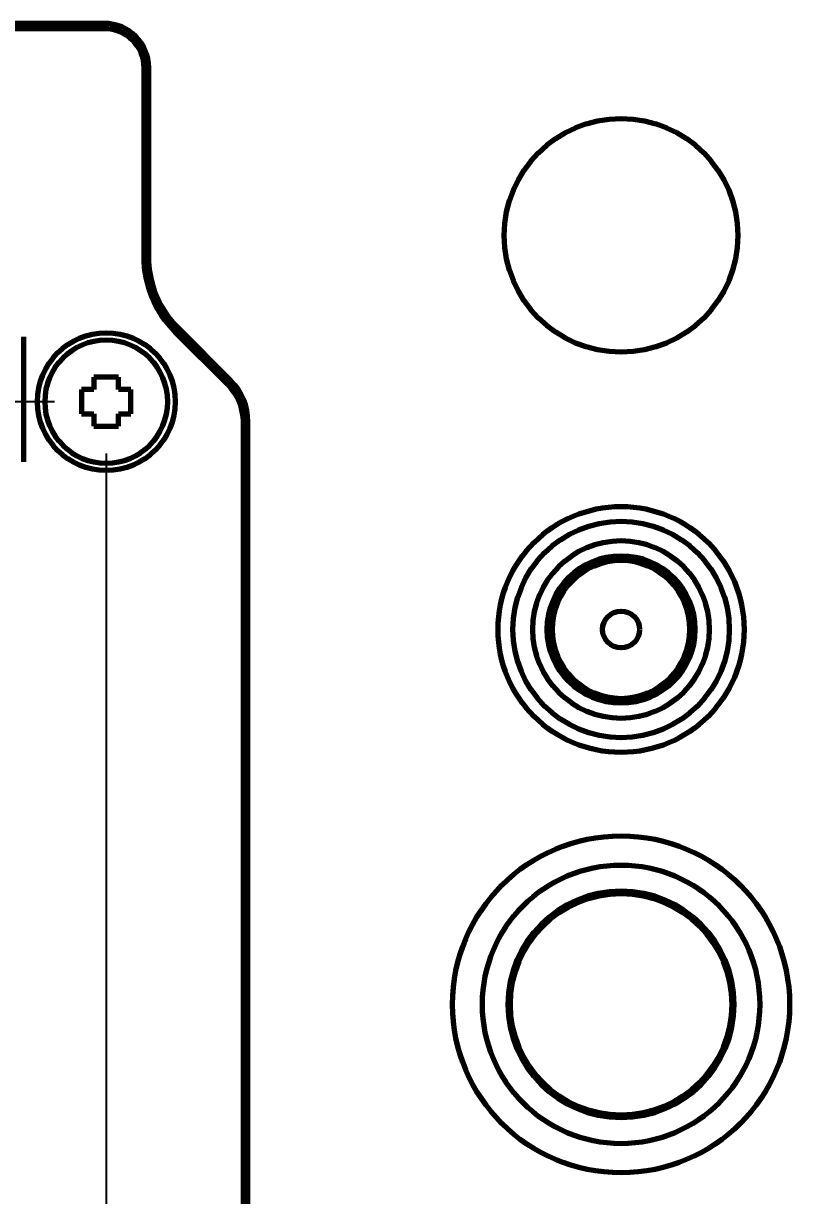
# Model space of a CAD drawing. Header units: millimetres. Extents: x 0 to 1189, y 0 to 841.
# Drawn here: x 686.82 to 717.96, y 578.61 to 626.26 of the extents above; entities that cross this region are included whole.
import ezdxf

# ---------------------------------------------------------------- set-up
doc = ezdxf.new("R2010")
doc.units = ezdxf.units.MM
doc.header["$LTSCALE"] = 0.75
doc.layers.add('FD_Dimensions', color=7, linetype='Continuous', lineweight=35)
doc.layers.add('Visible', color=7, linetype='Continuous', lineweight=70)
doc.styles.get("Standard").update_dxf_attribs({"font": 'arial.ttf'})
doc.dimstyles.new('Dim-ISO-25', dxfattribs={"dimtxt": 3.5, "dimasz": 3.5, "dimexe": 2.1, "dimexo": 2.1, "dimgap": 1.4, "dimtad": 1, "dimzin": 12, "dimdsep": 46, "dimtxsty": 'Standard', "dimcen": 0, "dimazin": 3, "dimtp": 0.1, "dimtm": 0.1, "dimtfac": 0.714286, "dimtmove": 0, "dimatfit": 3, "dimfxl": 1, "dimtzin": 12, "dimarcsym": 0})

# ---------------------------------------------------------------- blocks, each defined once
blk = doc.blocks.new('*D27')
at = {"layer": 'Defpoints', "color": 0, "transparency": 16777216}
for p in [(527.013731, 610.8848), (690.184796, 610.8848), (690.184796, 561.8848)]:
    blk.add_point(p, dxfattribs=at)
at = {"layer": 'FD_Dimensions', "color": 0, "lineweight": -2, "transparency": 16777216}
for p, q in [((688.084796, 610.8848), (524.913731, 610.8848)), ((527.013731, 565.3848), (527.013731, 607.3848)), ((688.084796, 561.8848), (524.913731, 561.8848))]:
    blk.add_line(p, q, dxfattribs=at)
at = {"layer": 'FD_Dimensions', "color": 0, "transparency": 16777216}
for points in [[(526.430398, 607.3848), (527.597065, 607.3848), (527.013731, 610.8848)], [(526.430398, 565.3848), (527.597065, 565.3848), (527.013731, 561.8848)]]:
    blk.add_solid(points, dxfattribs=at)
at = {"layer": 'FD_Dimensions', "color": 0, "transparency": 16777216, "insert": (523.826726, 586.3848), "char_height": 3.5, "attachment_point": 5, "rotation": 90}
blk.add_mtext('49', dxfattribs=at)
blk = doc.blocks.new('*D28')
at = {"layer": 'Defpoints', "color": 0, "transparency": 16777216}
for p in [(632.184796, 610.8848), (690.184796, 610.8848), (690.184796, 457.95244)]:
    blk.add_point(p, dxfattribs=at)
at = {"layer": 'FD_Dimensions', "color": 0, "lineweight": -2, "transparency": 16777216}
for p, q in [((632.184796, 608.7848), (632.184796, 455.85244)), ((690.184796, 608.7848), (690.184796, 455.85244)), ((635.684796, 457.95244), (686.684796, 457.95244))]:
    blk.add_line(p, q, dxfattribs=at)
at = {"layer": 'FD_Dimensions', "color": 0, "transparency": 16777216}
for points in [[(635.684796, 458.535774), (635.684796, 457.369107), (632.184796, 457.95244)], [(686.684796, 458.535774), (686.684796, 457.369107), (690.184796, 457.95244)]]:
    blk.add_solid(points, dxfattribs=at)
at = {"layer": 'FD_Dimensions', "color": 0, "transparency": 16777216, "insert": (661.184796, 461.139446), "char_height": 3.5, "attachment_point": 5}
blk.add_mtext('58', dxfattribs=at)

msp = doc.modelspace()

# ---------------------------------------------------------------- linework, layer by layer
at = {"layer": 'Visible'}
for p, q in [((690.112, 626.262), (632.151, 626.262)), ((632.151, 626.062), (690.112, 626.062)), ((691.712, 624.462), (691.712, 616.782)), ((691.912, 616.782), (691.912, 624.462)), ((692.977, 613.728), (695.112, 611.593)), ((695.254, 611.734), (693.119, 613.869)), ((686.819, 613.525), (686.819, 608.445)), ((689.685, 611.885), (689.685, 611.385)), ((690.685, 611.885), (689.685, 611.885)), ((690.685, 611.385), (690.685, 611.885)), ((689.185, 611.385), (689.185, 610.385)), ((689.685, 611.385), (689.185, 611.385)), ((691.185, 611.385), (690.685, 611.385)), ((691.185, 610.385), (691.185, 611.385)), ((689.185, 610.385), (689.685, 610.385)), ((689.685, 610.385), (689.685, 609.885)), ((690.685, 610.385), (691.185, 610.385)), ((690.685, 609.885), (690.685, 610.385)), ((695.745, 610.066), (695.745, 562.704)), ((695.945, 562.704), (695.945, 610.066)), ((689.685, 609.885), (690.685, 609.885))]:
    msp.add_line(p, q, dxfattribs=at)
for centre, radius in [((711.115, 617.645), 4.75), ((690.185, 610.885), 2.8), ((711.115, 601.625), 5), ((711.115, 601.625), 4.4), ((711.115, 601.625), 3), ((711.115, 601.625), 0.75), ((711.115, 586.385), 6.85), ((711.115, 586.385), 4.5)]:
    msp.add_circle(centre, radius, dxfattribs=at)
at = {"layer": 'Visible', "extrusion": (0, 0, -1)}
for centre, radius in [((-690.185, 610.885), 2.5), ((-711.115, 601.625), 3.6), ((-711.115, 601.625), 2.8), ((-711.115, 586.385), 5.65), ((-711.115, 586.385), 4.6)]:
    msp.add_circle(centre, radius, dxfattribs=at)
at = {"layer": 'Visible'}
for centre, radius, start, end in [((690.112, 624.462), 1.8, 0, 90), ((696.032, 616.782), 4.32, 180, 225), ((693.585, 610.066), 2.36, 0, 45)]:
    msp.add_arc(centre, radius, start, end, dxfattribs=at)
at = {"layer": 'Visible', "extrusion": (0, 0, -1)}
for centre, radius, start, end in [((-690.112, 624.462), 1.6, 90, 180), ((-696.032, 616.782), 4.12, 315, 0), ((-693.585, 610.066), 2.16, 135, 180)]:
    msp.add_arc(centre, radius, start, end, dxfattribs=at)

# ---------------------------------------------------------------- dimensions: what is measured, and where the dimension line sits
at = {"layer": 'FD_Dimensions'}
dim = msp.add_linear_dim(base=(527.014, 610.885), p1=(690.185, 561.885), p2=(690.185, 610.885), angle=90, dimstyle='Dim-ISO-25', override={"dimlfac": 1, "dimclrd": 0, "dimclre": 0}, dxfattribs=at)
dim.commit()
dim.dimension.update_dxf_attribs({"geometry": '*D27', "text_midpoint": (523.827, 586.385)})
dim = msp.add_linear_dim(base=(690.185, 457.952), p1=(632.185, 610.885), p2=(690.185, 610.885), dimstyle='Dim-ISO-25', override={"dimlfac": 1}, dxfattribs=at)
dim.commit()
dim.dimension.update_dxf_attribs({"geometry": '*D28', "text_midpoint": (661.185, 457.952), "dimtype": 160})

doc.saveas('drawing.dxf')
